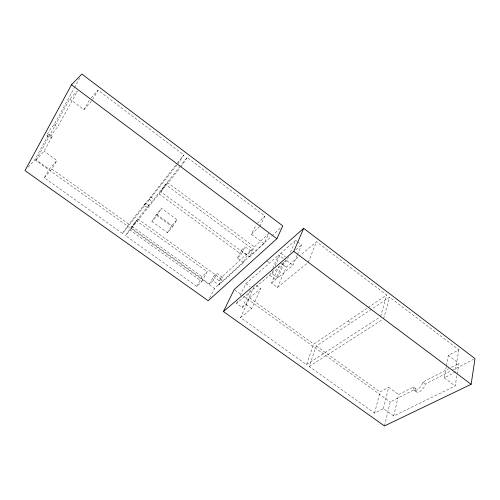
<?xml version="1.0" encoding="UTF-8"?>
<svg xmlns="http://www.w3.org/2000/svg" width="500" height="500" viewBox="0 0 500 500"><rect width="100%" height="100%" fill="white"/><g stroke="black" fill="none" stroke-linecap="round" stroke-linejoin="round"><path stroke-width="0.38" stroke-dasharray="2.5 1.88" d="M371.488 309.225L316.344 345.988L309.175 366.488L374.588 413.1L383.387 408.638L393.675 416.006L455.163 385.975L457.062 374.719M457.194 373.969L458.969 363.462L448.312 355.431L458.844 349.8L389.538 297.194L372.131 308.8M458.844 349.8L454.969 372.356L444.2 377.812L455.163 385.975M444.2 377.812L446.256 366.619M446.394 365.875L448.312 355.431M393.675 416.006L398.681 394.575L413.4 386.975L415.931 388.831A6.837 3.262 -53.6 0 0 419.506 391.775A6.837 3.262 -53.6 0 0 425.331 384.025L451.544 370.613M384.45 425.95L390.231 401.975L415.931 388.831M383.387 408.638L388.663 387.306L398.681 394.575M374.588 413.1L380.006 391.931L388.663 387.306M383.569 318.844L389.538 297.194M380.631 316.644L386.688 295.031L316.512 241.762L300.475 255.212M256.356 285.444L260.681 288.594L249.65 297.85L240.556 317.594L306.494 364.575L313.738 344.106L367.413 308M308.225 262.381L316.512 241.762M273.337 269.956L271.788 273.431L277.819 277.869L292.981 265.25L297.137 255.381M297.438 254.675L301.594 244.812L297.419 241.663M279.219 265.675L271.562 283.081L277.512 287.444L286.219 267.175L299.881 255.712M271.788 273.431L286.825 260.663L288.344 257.156M290.469 252.244L295.625 240.312L296.819 241.213M277.819 277.869L285.719 259.7M271.562 283.081L275.719 279.619L283.331 262.175M275.2 265.775L280.781 253.25L295.625 240.312M254.137 286.669L245.963 304.387L242.231 307.494L236.513 303.394L269.706 275.206L270.95 272.425M272.812 268.25L278.725 255.044L283.969 258.944M240.556 317.594L251.694 308.506L260.681 288.594M242.231 307.494L250.438 289.825M236.513 303.394L237.85 300.581M240.188 295.65L245.863 283.675L278.725 255.044M249.456 257L264.012 243.681L268.837 233.525L254.369 246.919L249.456 257L160.856 191.794L167.2 182.35L180.375 165.963M148.819 205.231L137.869 218.85L131.531 228.181L209.506 284.05L213.05 280.738L218.912 284.95L243.456 262.494L247.169 254.931L251.144 251.262L252.362 248.775L165.469 184.513L147.244 207.55L144.131 205.287L145.712 202.969L148.819 205.231L147.244 207.55M259.925 226.181L264.913 216.075L187.206 157.463L180.863 165.35M243.456 262.494L237.356 258.031L241.306 254.338L245.081 246.788L251.144 251.262M264.012 243.681L251.412 234.3L256.106 224.906M237.356 258.031L241.15 250.5L245.081 246.788M218.912 284.95L222.706 277.512L216.906 273.325L213.375 276.656L209.506 284.05M209.6 298.006L214.519 288.431L271.312 236.388M213.375 276.656L219.137 280.806L220.387 278.363L252.362 248.775M213.05 280.738L216.906 273.325M201.919 281.512L207.15 271.731L136.35 220.744L131.856 226.331L125.531 235.631L196.788 286.406L201.919 281.512L130.019 230.062L125.531 235.631M196.788 286.406L202.031 276.663L207.15 271.731M28.112 167.175L34.862 159.762L48.931 134.106L52.231 136.506L44.062 151.2L36.188 159.869L49.256 169.225L56.913 160.469L44.062 151.2M48.931 134.106A7.869 0.975 -53.6 0 1 47.538 133.663A7.869 0.975 -53.6 0 1 54.119 124.65L73.987 88.406M74.362 87.725L79.606 78.15M36.188 159.869L69.688 99.031L77.331 90.962M52.231 136.506A7.862 0.931 -53.6 0 1 50.888 136.1A7.862 0.931 -53.6 0 1 57.462 127.1L77.463 91.1M177.013 165.006L122.487 233.463L44.294 177.75L49.256 169.225M69.688 99.031L83.938 109.637L89.381 100.281M44.294 177.75L51.913 169L56.913 160.469M92.619 99.575L98.088 90.237L183.875 154.95L177.919 163.769M172.544 226.9L177.019 219.694L161.5 208.356L156.55 214.312L151.888 221.425L167.444 232.681L172.544 226.9L156.838 215.481L151.888 221.425M167.444 232.681L171.919 225.494L177.019 219.694M156.838 215.481L161.5 208.356M180.881 166.944L187.206 157.463M131.531 228.181L159.119 193.95L165.469 184.513M130.019 230.062L136.35 220.744M144.131 205.287L177.113 163.456M122.487 233.463L128.856 224.188L145.712 202.969M177.594 162.85L183.875 154.95M160.856 191.794L179.906 168.156M83.938 109.637L91.344 101.45M91.15 97.856L98.088 90.237M257.5 223.219L264.913 216.075M251.412 234.3L259.394 226.688M219.137 280.806L222.706 277.512M271.887 235.863L280.494 227.981M295.837 249.731L301.594 244.812M277.512 287.444L307.025 263.363M368.05 307.569L386.688 295.031M306.494 364.575L379.981 317.069M309.175 366.488L382.919 319.262M413.4 386.975A6.844 3.237 -53.6 0 0 416.944 389.9A6.844 3.237 -53.6 0 0 422.775 382.137L448.725 368.744M451.456 367.337L458.969 363.462M452.231 370.256L473.619 359.319M51.913 169L128.856 224.188M131.856 226.331L202.031 276.663M34.862 159.762L214.519 288.431M245.963 304.387L251.694 308.506M249.65 297.85L313.738 344.106M316.344 345.988L380.006 391.931M137.869 218.85L220.387 278.363M234.8 289.95L243.012 295.869M243.644 296.325L390.231 401.975M156.55 214.312L171.919 225.494M46.875 135.762L50.2 138.181M245.863 283.675L250.188 286.806M54.119 124.65L57.462 127.1M150.55 196.887L153.681 199.175M413.938 390.037L416.488 391.9M148.969 199.206L152.113 201.5M159.119 193.95L241.306 254.338M269.706 275.206L275.719 279.619M422.775 382.137L425.331 384.025M241.15 250.5L247.169 254.931M266.75 260.825L269.637 262.956M348.131 320.969L350.856 322.981M280.444 262.894L286.219 267.175M167.2 182.35L254.369 246.919M280.781 253.25L285.456 256.731M286.825 260.663L292.981 265.25"/><path stroke-width="0.75" d="M471.138 384.312L475 358.612L303.675 228.344L234.169 289.494L223.431 311.562L384.45 425.95L471.138 384.312L293.8 251.4L303.675 228.344M276.881 238.713L282.787 225.875L81.856 74.05L71.475 84.763L25 170.594L208.2 300.744L276.881 238.713L71.475 84.763M223.431 311.562L293.8 251.4"/></g></svg>
